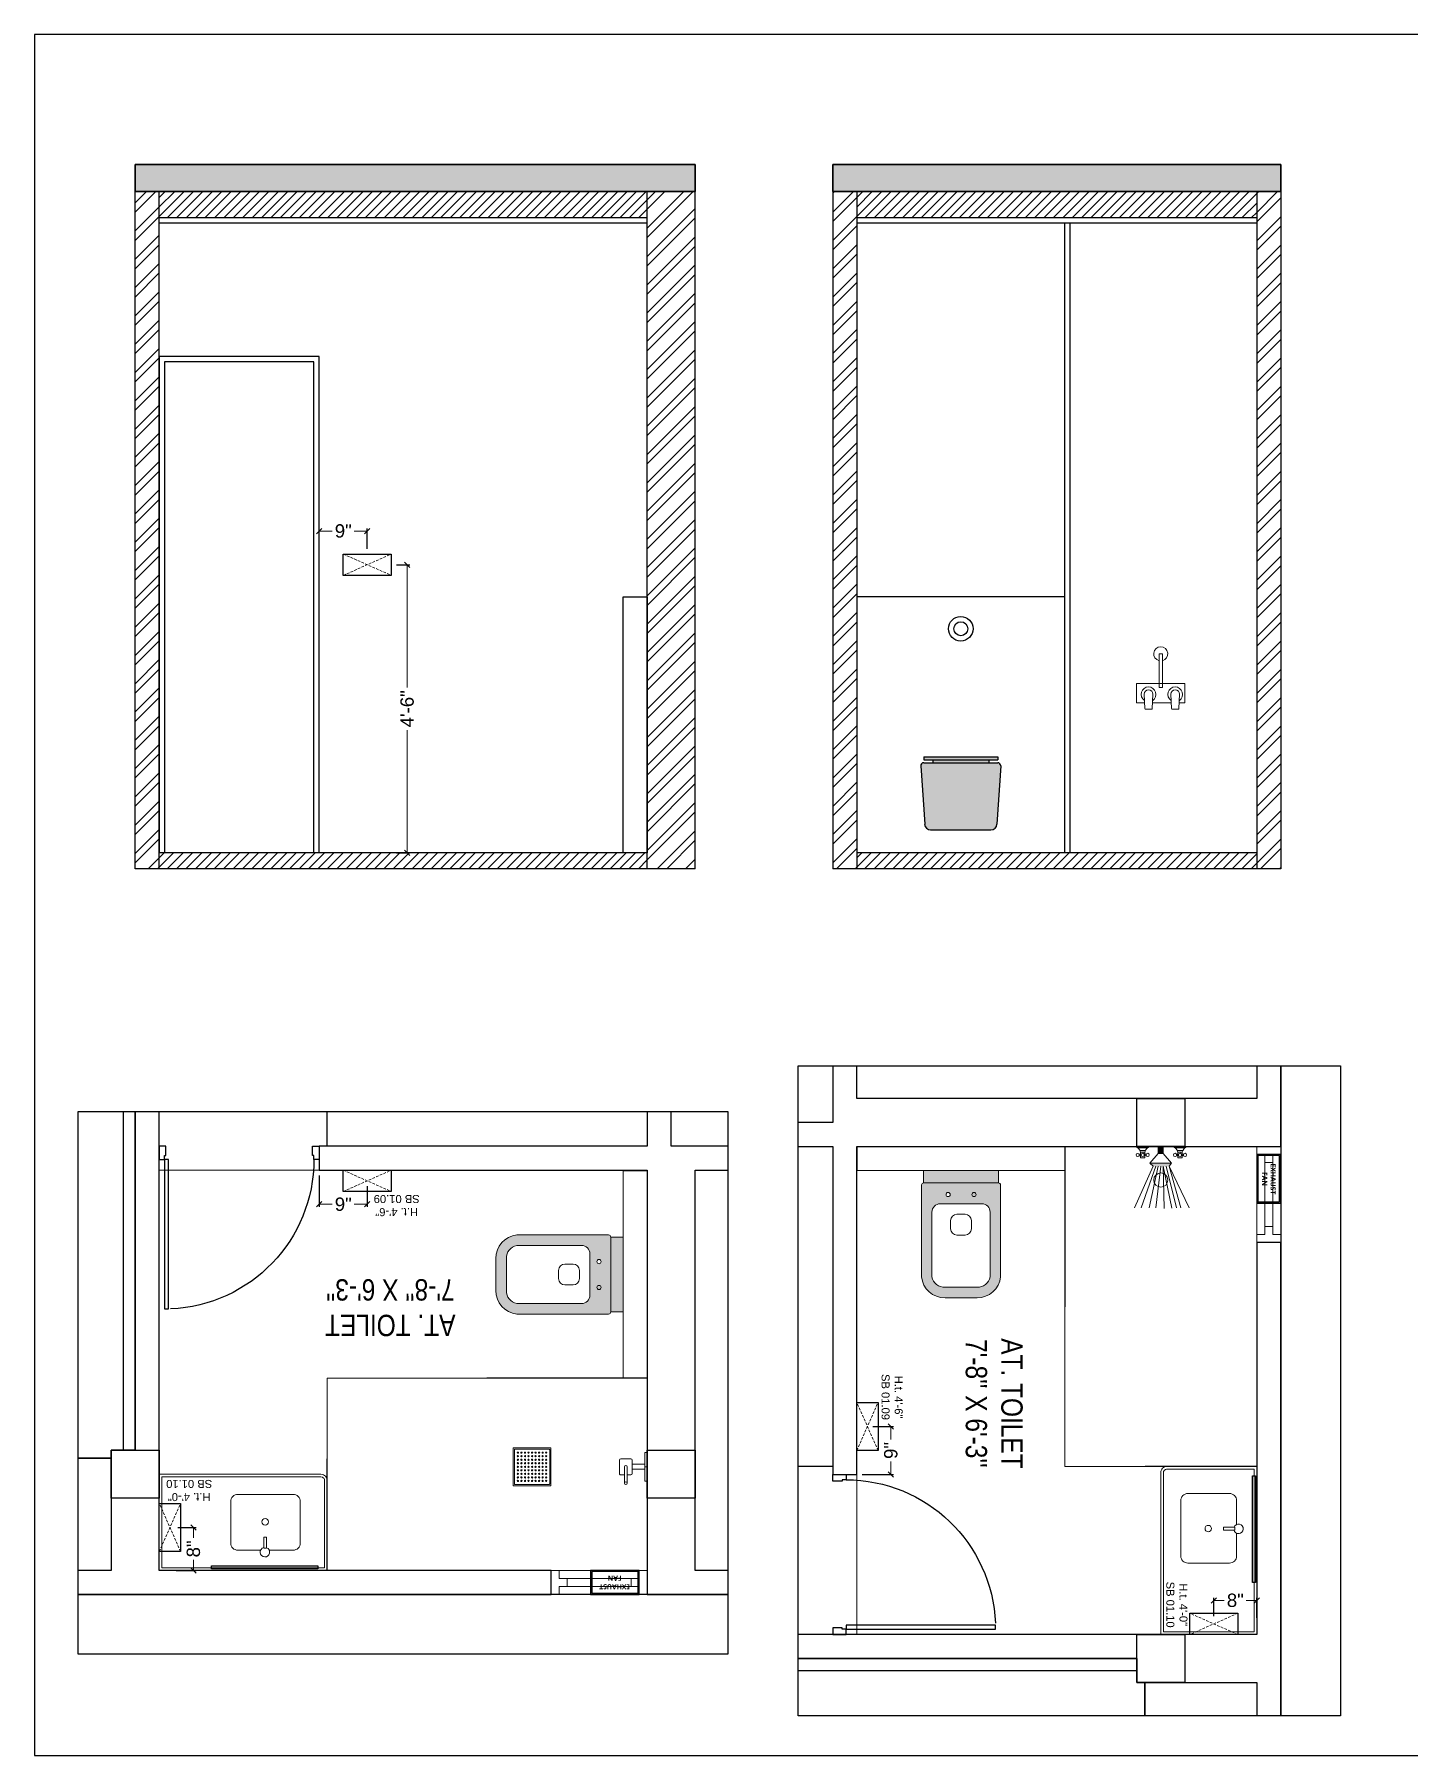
# Model space of a CAD drawing. Header units: millimetres. Extents: x 56222 to 3066687, y -650199 to -121287.
# Drawn here: x 156862.2 to 157120.4, y -178981 to -178658.4 of the extents above; entities that cross this region are included whole.
import ezdxf

# ---------------------------------------------------------------- set-up
doc = ezdxf.new("R2010")
doc.units = ezdxf.units.MM
doc.header["$MEASUREMENT"] = 0
doc.header["$PDMODE"] = 35
doc.linetypes.add('DASHED', pattern=[0.75, 0.5, -0.25])
doc.linetypes.add('DASHED2', pattern=[0.375, 0.25, -0.125])
doc.layers.get('Defpoints').update_dxf_attribs({"color": 220})
for name, color, linetype in [('AR DOOR', 40, 'Continuous'), ('AR ELE-5', 134, 'Continuous'), ('AR HATCH-7', 7, 'Continuous'), ('SANIT', 232, 'Continuous')]:
    doc.layers.add(name, color=color, linetype=linetype)
for name, color, linetype, lineweight in [('COLUMN', 1, 'Continuous', 30), ('dim05', 1, 'Continuous', 13), ('el', 7, 'Continuous', 20), ('ELEC-wires', 1, 'DASHED2', 13), ('ELEC.', 5, 'Continuous', 20), ('Electrical', 84, 'Continuous', 30), ('FIRST FLOOR', 7, 'Continuous', 9), ('FIRST FLOOR ( DW_RAIL )', 7, 'Continuous', 9), ('FIRST FLOOR ( TEXT )', 7, 'Continuous', 9), ('FIRST FLOOR_( PLine )_', 251, 'Continuous', 30), ('Flooring', 253, 'Continuous', 30), ('FURNITURE', 32, 'Continuous', 9), ('HACHA', 253, 'Continuous', 5), ('UTILITY', 48, 'Continuous', 9), ('wall', 7, 'Continuous', 30), ('XX~SLAB ( BEAM )~ ( DIM )', 7, 'Continuous', 9)]:
    doc.layers.add(name, color=color, linetype=linetype, lineweight=lineweight)
doc.layers.add('hatch', color=253, linetype='Continuous', lineweight=0, transparency=0.4)
doc.layers.add('XX~SLAB ( PLINE )', color=251, linetype='Continuous', plot=False)
doc.styles.add('Arial', font='arial.ttf')
doc.styles.add('KATHA', font='swissc.ttf')
doc.styles.get("Standard").update_dxf_attribs({"font": 'arial.ttf', "height": 6})
doc.dimstyles.new('ISO-25', dxfattribs={"dimtxt": 2.5, "dimasz": 1, "dimexe": 0.5, "dimexo": 1, "dimtad": 0, "dimdec": 1, "dimlunit": 4, "dimtxsty": 'Standard', "dimblk": 'OBLIQUE', "dimcen": 2.5, "dimclrd": 1, "dimclre": 1, "dimclrt": 5, "dimadec": 0, "dimazin": 0, "dimtfac": 1, "dimtdec": 1, "dimtmove": 0, "dimatfit": 3, "dimfxl": 1, "dimlwd": -1, "dimarcsym": 0})
pattern_1 = [(50, (11349.1723, -625.0162), (3.586300913, -0.313760675), [0.375, -4.125]), (355, (11349.1723, -625.0162), (-0.69375667, 3.76096067), [0.3, -3.3]), (100.4514445, (11349.471, -625.0423), (2.892544234, 3.447199955), [0.31870096, -3.50571056]), (46.1842, (11349.1723, -624.016), (5.33620665, -0.8275964), [0.5625, -6.1875]), (96.6356355, (11349.617, -624.085), (4.67330973, 4.870593), [0.47805171, -5.2585688]), (351.184164, (11349.1723, -624.016), (4.67330973, 4.870593), [0.45, -4.95]), (21, (11349.6723, -624.2662), (2.98453526, -2.013094453), [0.375, -4.125]), (326, (11349.6723, -624.2662), (1.21657666, 3.625750225), [0.3, -3.3]), (71.4514447, (11349.921, -624.434), (4.201111884, 1.612655764), [0.31870095, -3.50571056]), (37.5, (11349.1723, -625.0162), (0.0607992766, 1.664469269), [0, -3.26, 0, -3.35, 0, -3.3125]), (7.5, (11349.1723, -625.0162), (1.315347687, 1.97205856), [0, -1.91, 0, -3.185, 0, -1.2625]), (327.5, (11348.0573, -625.0162), (2.669112181, -0.112774359), [0, -1.25, 0, -3.9, 0, -5.175]), (317.5, (11347.5573, -625.0162), (2.915930847, 0.500524912), [0, -1.625, 0, -2.59, 0, -3.675])]
pattern_2 = [(45, (11349.1723, -625.0162), (-0.8838834765, 0.8838834765), [])]
pattern_3 = [(45, (11349.1723, -625.0162), (-2.65165043, 2.65165043), []), (45, (11350.94, -625.0162), (-2.65165043, 2.65165043), [])]

# ---------------------------------------------------------------- blocks, each defined once
blk = doc.blocks.new('*U19')
for points in [[(-1160, 0), (-1120, 0), (-1120, 30), (-1110, 30), (-1110, 100), (-1160, 100)], [(0, 0), (0, -1120), (-30, -1120), (-30, 0)], [(40, 0), (0, 0), (0, 30), (-10, 30), (-10, 100), (40, 100)]]:
    blk.add_lwpolyline(points, close=True)
at = {"layer": 'AR ELE-5', "linetype": 'ByBlock', "ltscale": 15}
blk.add_arc((2, 1), 1122, 180.0347, 267.627, dxfattribs=at)
blk = doc.blocks.new('A$C3EC62B37')
at = {"layer": 'FURNITURE', "lineweight": 30, "ltscale": 0.25, "true_color": 0xffffff}
h = blk.add_hatch(color=7, dxfattribs=at)
h.dxf.hatch_style = 1
h.paths.add_polyline_path([(-12.22, 0), (-12.22, 2.35), (-26.26, 2.35), (-26.26, 0)])
h.paths.add_polyline_path([(-26.26, 2.35), (-12.22, 2.35, 0.414214), (-11.83, 2.74), (-11.83, 19.96, 0.388639), (-16.24, 23.87), (-22.38, 23.87, 0.379499), (-26.65, 19.96), (-26.65, 2.74, 0.414214)])
h.paths.add_polyline_path([(-15.35, 6.26), (-23.13, 6.26, -0.414214), (-24.7, 7.83), (-24.7, 19.96, -0.349567), (-22.37, 21.91), (-16.24, 21.91, -0.364948), (-13.78, 19.96), (-13.78, 7.83, -0.414214)], flags=16)
h.paths.add_polyline_path([(-18.46, 8.22), (-20.02, 8.22, -0.414214), (-21.2, 9.39), (-21.2, 10.96, -0.414214), (-20.02, 12.13), (-18.46, 12.13, -0.414214), (-17.28, 10.96), (-17.28, 9.39, -0.414214)], flags=0)
h.paths.add_polyline_path([(-22.06, 4.53, -1), (-21.27, 4.53, -1)], flags=16)
at = {"layer": 'FURNITURE', "color": 0, "linetype": 'ByBlock', "lineweight": -2}
for p, q in [((-22.24, 23.87), (-16.24, 23.87)), ((-26.65, 2.74), (-26.65, 19.96)), ((-24.7, 7.83), (-24.7, 19.96)), ((-22.24, 21.91), (-16.24, 21.91)), ((-13.78, 7.83), (-13.78, 19.96)), ((-11.83, 2.74), (-11.83, 19.96)), ((-21.2, 9.39), (-21.2, 10.96)), ((-20.02, 12.13), (-18.46, 12.13)), ((-17.28, 9.39), (-17.28, 10.96)), ((-20.02, 8.22), (-18.46, 8.22)), ((-23.13, 6.26), (-15.35, 6.26)), ((-26.26, 2.35), (-12.22, 2.35)), ((-26.26, 2.35), (-26.26, 0)), ((-26.26, 0), (-12.22, 0)), ((-26.26, 0), (-12.22, 0)), ((-12.22, 2.35), (-12.22, 0))]:
    blk.add_line(p, q, dxfattribs=at)
for centre in [(-21.66, 4.53), (-16.81, 4.53)]:
    blk.add_circle(centre, 0.391, dxfattribs=at)
for centre, radius, start, end in [((-22.31, 19.5), 4.37, 89.0873, 174.0395), ((-16.17, 19.5), 4.37, 5.9605, 90.9127), ((-22.31, 19.48), 2.44, 88.437, 168.6348), ((-16.17, 19.48), 2.44, 11.3652, 91.563), ((-20.02, 10.96), 1.17, 90, 180), ((-18.46, 10.96), 1.17, 0, 90), ((-23.13, 7.83), 1.57, 180, 270), ((-20.02, 9.39), 1.17, 180, 270), ((-18.46, 9.39), 1.17, 270, 0), ((-15.35, 7.83), 1.57, 270, 0), ((-26.26, 2.74), 0.391, 180, 270), ((-12.22, 2.74), 0.391, 270, 0)]:
    blk.add_arc(centre, radius, start, end, dxfattribs=at)
blk = doc.blocks.new('6616')
at = {"color": 242, "linetype": 'DASHED', "true_color": 0xcd2027}
for p, q in [((386784.79, -36915.77), (386775.78, -36911.78)), ((386784.79, -36911.78), (386775.78, -36915.77))]:
    blk.add_line(p, q, dxfattribs=at)
at = {"layer": 'ELEC-wires', "color": 5, "linetype": 'ByBlock', "lineweight": 30, "ltscale": 4}
blk.add_lwpolyline([(386775.78, -36911.78), (386784.79, -36911.78), (386784.79, -36915.77), (386775.78, -36915.77)], close=True, dxfattribs=at)
blk = doc.blocks.new('A$C1B9B2090')
at = {"layer": 'Electrical', "ltscale": 10}
blk.add_line((0, 4.97), (10.08, 4.97), dxfattribs=at)
at = {"layer": 'Electrical', "ltscale": 2}
for points in [[(0, 0), (10.08, 0), (10.08, 4.97), (0, 4.97)], [(0.25, 0.25), (9.83, 0.25), (9.83, 4.72), (0.25, 4.72)]]:
    blk.add_lwpolyline(points, close=True, dxfattribs=at)
at = {"layer": 'Electrical', "ltscale": 2, "insert": (1.5, 3.92), "char_height": 1.05, "width": 7.1646, "attachment_point": 1}
blk.add_mtext('\\pxqc;{\\fMalgun Gothic|b1|i0|c0|p34;\\W5.565;\\C0;\\W1;EXHAUST \\P\\W7.7995;\\W1;FAN}', dxfattribs=at)
blk = doc.blocks.new('_Oblique')
at = {"layer": 'wall', "color": 0, "lineweight": -2}
blk.add_line((-0.5, -0.5), (0.5, 0.5), dxfattribs=at)
blk = doc.blocks.new('*D291')
at = {"layer": 'Defpoints', "color": 0, "lineweight": 25, "transparency": 16777216}
for p in [(157018.38, -178919.31), (157016.38, -178928.31), (157022.77, -178928.31)]:
    blk.add_point(p, dxfattribs=at)
at = {"layer": 'dim05', "color": 1, "linetype": 'Continuous', "lineweight": -2, "transparency": 16777216}
for p, q in [((157019.38, -178919.31), (157023.27, -178919.31)), ((157017.38, -178928.31), (157023.27, -178928.31))]:
    blk.add_line(p, q, dxfattribs=at)
at = {"layer": 'dim05', "color": 1, "linetype": 'Continuous', "transparency": 16777216}
for p, q in [((157022.77, -178919.31), (157022.77, -178921.74)), ((157022.77, -178928.31), (157022.77, -178925.87))]:
    blk.add_line(p, q, dxfattribs=at)
at = {"layer": 'dim05', "color": 1, "transparency": 16777216}
for p, rotation in [((157022.77, -178919.31), 90), ((157022.77, -178928.31), 270)]:
    blk.add_blockref('_Oblique', p, dxfattribs=dict(at, rotation=rotation))
at = {"layer": 'dim05', "color": 5, "lineweight": 25, "transparency": 16777216, "insert": (157022.77, -178923.81), "char_height": 2.5, "attachment_point": 5, "rotation": 90, "style": 'Arial'}
blk.add_mtext('9"', dxfattribs=at)
blk = doc.blocks.new('*D292')
at = {"layer": 'Defpoints', "color": 0, "lineweight": 25, "transparency": 16777216}
for p in [(157091.38, -178951.91), (157083.35, -178955.85), (157091.38, -178956.17)]:
    blk.add_point(p, dxfattribs=at)
at = {"layer": 'dim05', "color": 1, "linetype": 'Continuous', "lineweight": -2, "transparency": 16777216}
for p, q in [((157083.35, -178954.85), (157083.35, -178951.41)), ((157091.38, -178955.17), (157091.38, -178951.41))]:
    blk.add_line(p, q, dxfattribs=at)
at = {"layer": 'dim05', "color": 1, "linetype": 'Continuous', "transparency": 16777216}
for p, q in [((157083.35, -178951.91), (157085.3, -178951.91)), ((157091.38, -178951.91), (157089.43, -178951.91))]:
    blk.add_line(p, q, dxfattribs=at)
at = {"layer": 'dim05', "color": 1, "transparency": 16777216, "rotation": 180}
blk.add_blockref('_Oblique', (157083.35, -178951.91), dxfattribs=at)
at = {"layer": 'dim05', "color": 1, "transparency": 16777216}
blk.add_blockref('_Oblique', (157091.38, -178951.91), dxfattribs=at)
at = {"layer": 'dim05', "color": 5, "lineweight": 25, "transparency": 16777216, "insert": (157087.37, -178951.91), "char_height": 2.5, "attachment_point": 5, "style": 'Arial'}
blk.add_mtext('8"', dxfattribs=at)
blk = doc.blocks.new('sda sdasd')
at = {"ltscale": 0.25, "true_color": 0xffffff}
h = blk.add_hatch(color=7, dxfattribs=at)
h.dxf.hatch_style = 1
h.paths.add_polyline_path([(46521.76, -32072.17, 0.433848), (46521.2, -32071.58), (46507.32, -32071.58, 0.433848), (46506.76, -32072.17), (46507.49, -32083.1, 0.394848), (46508.6, -32084.15), (46519.92, -32084.15, 0.394848), (46521.03, -32083.1)])
h.paths.add_polyline_path([(46521.2, -32070.46), (46507.32, -32070.46), (46507.32, -32071.02), (46521.2, -32071.02)])
h.paths.add_polyline_path([(46519.53, -32071.02), (46508.99, -32071.02), (46508.99, -32071.58), (46519.53, -32071.58)])
at = {"layer": 'SANIT'}
for p, q in [((46507.32, -32070.46), (46507.32, -32071.02)), ((46507.32, -32070.46), (46521.2, -32070.46)), ((46507.32, -32071.02), (46521.2, -32071.02)), ((46507.32, -32071.58), (46521.2, -32071.58)), ((46508.99, -32071.02), (46508.99, -32071.58)), ((46519.53, -32071.02), (46519.53, -32071.58)), ((46521.2, -32070.46), (46521.2, -32071.02)), ((46506.76, -32072.17), (46507.49, -32083.1)), ((46521.76, -32072.17), (46521.03, -32083.1)), ((46508.6, -32084.15), (46519.92, -32084.15))]:
    blk.add_line(p, q, dxfattribs=at)
for centre, radius, start, end in [((46507.32, -32072.14), 0.558, 90, 183.8141), ((46521.2, -32072.14), 0.558, 356.1859, 90), ((46508.6, -32083.03), 1.12, 183.8141, 270), ((46519.92, -32083.03), 1.12, 270, 356.1859)]:
    blk.add_arc(centre, radius, start, end, dxfattribs=at)
blk = doc.blocks.new('A$C744D1EC1')
at = {"layer": 'FURNITURE'}
for p, q in [((-2.26, -0.39), (-2.26, 0)), ((-2.26, -0.39), (-2.26, 0)), ((0, -0.39), (0, 0)), ((0, -0.39), (0, 0)), ((2.26, -0.39), (2.26, 0)), ((2.26, -0.39), (2.26, 0)), ((-2.26, -0.39), (2.26, -0.39)), ((-2.26, -0.39), (2.26, -0.39)), ((-1.26, -2.56), (-1.26, -4.14)), ((-1.06, -2.36), (1.06, -2.36)), ((-0.39, -0.39), (-0.39, -2.36)), ((0.39, -0.39), (0.39, -2.36)), ((1.26, -2.56), (1.26, -3.15)), ((-1.06, -4.33), (1.06, -4.33)), ((0, -3.15), (2.56, -3.15)), ((0, -3.55), (2.56, -3.55)), ((1.26, -3.55), (1.26, -4.14))]:
    blk.add_line(p, q, dxfattribs=at)
for points in [[(-2.96, -15.14), (-2.96, -20.86, 0.414214), (-2.86, -20.96), (2.86, -20.96, 0.414214), (2.96, -20.86), (2.96, -15.14, 0.414214), (2.86, -15.04), (-2.86, -15.04, 0.414214)], [(-2.76, -15.34), (-2.76, -20.66, 0.414214), (-2.66, -20.76), (2.66, -20.76, 0.414214), (2.76, -20.66), (2.76, -15.34, 0.414214), (2.66, -15.24), (-2.66, -15.24, 0.414214)]]:
    blk.add_lwpolyline(points, format="xyb", close=True, dxfattribs=at)
for centre, radius in [((2.56, -3.35), 0.197), ((-2.21, -15.79), 0.0985), ((-1.66, -15.79), 0.0985), ((-1.1, -15.79), 0.0985), ((-0.55, -15.79), 0.0985), ((0, -15.79), 0.0985), ((0.55, -15.79), 0.0985), ((1.1, -15.79), 0.0985), ((1.66, -15.79), 0.0985), ((2.21, -15.79), 0.0985), ((-2.21, -16.34), 0.0985), ((-2.21, -16.9), 0.0985), ((-2.21, -17.45), 0.0985), ((-2.21, -18), 0.0985), ((-2.21, -18.55), 0.0985), ((-1.66, -16.34), 0.0985), ((-1.66, -16.9), 0.0985), ((-1.66, -17.45), 0.0985), ((-1.66, -18), 0.0985), ((-1.66, -18.55), 0.0985), ((-1.1, -16.34), 0.0985), ((-1.1, -16.9), 0.0985), ((-1.1, -17.45), 0.0985), ((-1.1, -18), 0.0985), ((-1.1, -18.55), 0.0985), ((-0.55, -16.34), 0.0985), ((-0.55, -16.9), 0.0985), ((-0.55, -17.45), 0.0985), ((-0.55, -18), 0.0985), ((-0.55, -18.55), 0.0985), ((0, -16.34), 0.0985), ((0, -16.9), 0.0985), ((0, -17.45), 0.0985), ((0, -18), 0.0985), ((0, -18.55), 0.0985), ((0.55, -16.34), 0.0985), ((0.55, -16.9), 0.0985), ((0.55, -17.45), 0.0985), ((0.55, -18), 0.0985), ((0.55, -18.55), 0.0985), ((1.1, -16.34), 0.0985), ((1.1, -16.9), 0.0985), ((1.1, -17.45), 0.0985), ((1.1, -18), 0.0985), ((1.1, -18.55), 0.0985), ((1.66, -16.34), 0.0985), ((1.66, -16.9), 0.0985), ((1.66, -17.45), 0.0985), ((1.66, -18), 0.0985), ((1.66, -18.55), 0.0985), ((2.21, -16.34), 0.0985), ((2.21, -16.9), 0.0985), ((2.21, -17.45), 0.0985), ((2.21, -18), 0.0985), ((2.21, -18.55), 0.0985), ((-2.21, -19.1), 0.0985), ((-2.21, -19.66), 0.0985), ((-2.21, -20.21), 0.0985), ((-1.66, -19.1), 0.0985), ((-1.66, -19.66), 0.0985), ((-1.66, -20.21), 0.0985), ((-1.1, -19.1), 0.0985), ((-1.1, -19.66), 0.0985), ((-1.1, -20.21), 0.0985), ((-0.55, -19.1), 0.0985), ((-0.55, -19.66), 0.0985), ((-0.55, -20.21), 0.0985), ((0, -19.1), 0.0985), ((0, -19.66), 0.0985), ((0, -20.21), 0.0985), ((0.55, -19.1), 0.0985), ((0.55, -19.66), 0.0985), ((0.55, -20.21), 0.0985), ((1.1, -19.1), 0.0985), ((1.1, -19.66), 0.0985), ((1.1, -20.21), 0.0985), ((1.66, -19.1), 0.0985), ((1.66, -19.66), 0.0985), ((1.66, -20.21), 0.0985), ((2.21, -19.1), 0.0985), ((2.21, -19.66), 0.0985), ((2.21, -20.21), 0.0985)]:
    blk.add_circle(centre, radius, dxfattribs=at)
for centre, start, end in [((-1.06, -2.56), 90, 180), ((1.06, -2.56), 0, 90), ((-1.06, -4.14), 180, 270), ((0, -3.35), 90, 270), ((1.06, -4.14), 270, 0)]:
    blk.add_arc(centre, 0.197, start, end, dxfattribs=at)
blk = doc.blocks.new('*D295')
at = {"layer": 'Defpoints', "color": 0, "lineweight": 25, "transparency": 16777216}
for p in [(156915.58, -178871.28), (156924.58, -178873.27), (156915.58, -178877.66)]:
    blk.add_point(p, dxfattribs=at)
at = {"layer": 'dim05', "color": 1, "linetype": 'Continuous', "lineweight": -2, "transparency": 16777216}
for p, q in [((156915.58, -178872.28), (156915.58, -178878.16)), ((156924.58, -178874.27), (156924.58, -178878.16))]:
    blk.add_line(p, q, dxfattribs=at)
at = {"layer": 'dim05', "color": 1, "linetype": 'Continuous', "transparency": 16777216}
for p, q in [((156915.58, -178877.66), (156918.02, -178877.66)), ((156924.58, -178877.66), (156922.14, -178877.66))]:
    blk.add_line(p, q, dxfattribs=at)
at = {"layer": 'dim05', "color": 1, "transparency": 16777216, "rotation": 180}
blk.add_blockref('_Oblique', (156915.58, -178877.66), dxfattribs=at)
at = {"layer": 'dim05', "color": 1, "transparency": 16777216}
blk.add_blockref('_Oblique', (156924.58, -178877.66), dxfattribs=at)
at = {"layer": 'dim05', "color": 5, "lineweight": 25, "transparency": 16777216, "insert": (156920.08, -178877.66), "char_height": 2.5, "attachment_point": 5, "style": 'Arial'}
blk.add_mtext('9"', dxfattribs=at)
blk = doc.blocks.new('*D296')
at = {"layer": 'Defpoints', "color": 0, "lineweight": 25, "transparency": 16777216}
for p in [(156888.04, -178938.24), (156887.72, -178946.28), (156891.98, -178946.28)]:
    blk.add_point(p, dxfattribs=at)
at = {"layer": 'dim05', "color": 1, "linetype": 'Continuous', "lineweight": -2, "transparency": 16777216}
for p, q in [((156889.04, -178938.24), (156892.48, -178938.24)), ((156888.72, -178946.28), (156892.48, -178946.28))]:
    blk.add_line(p, q, dxfattribs=at)
at = {"layer": 'dim05', "color": 1, "linetype": 'Continuous', "transparency": 16777216}
for p, q in [((156891.98, -178938.24), (156891.98, -178940.19)), ((156891.98, -178946.28), (156891.98, -178944.32))]:
    blk.add_line(p, q, dxfattribs=at)
at = {"layer": 'dim05', "color": 1, "transparency": 16777216}
for p, rotation in [((156891.98, -178938.24), 90), ((156891.98, -178946.28), 270)]:
    blk.add_blockref('_Oblique', p, dxfattribs=dict(at, rotation=rotation))
at = {"layer": 'dim05', "color": 5, "lineweight": 25, "transparency": 16777216, "insert": (156891.98, -178942.26), "char_height": 2.5, "attachment_point": 5, "rotation": 90, "style": 'Arial'}
blk.add_mtext('8"', dxfattribs=at)
blk = doc.blocks.new('*D298')
at = {"layer": 'Defpoints', "color": 0, "lineweight": 25, "transparency": 16777216}
for p in [(156929.09, -178757.78), (156929.09, -178811.78), (156932.06, -178811.78)]:
    blk.add_point(p, dxfattribs=at)
at = {"layer": 'dim05', "color": 1, "linetype": 'Continuous', "lineweight": -2, "transparency": 16777216}
for p, q in [((156930.09, -178757.78), (156932.56, -178757.78)), ((156930.09, -178811.78), (156932.56, -178811.78))]:
    blk.add_line(p, q, dxfattribs=at)
at = {"layer": 'dim05', "color": 1, "linetype": 'Continuous', "transparency": 16777216}
for p, q in [((156932.06, -178757.78), (156932.06, -178780.78)), ((156932.06, -178811.78), (156932.06, -178788.77))]:
    blk.add_line(p, q, dxfattribs=at)
at = {"layer": 'dim05', "color": 1, "transparency": 16777216}
for p, rotation in [((156932.06, -178757.78), 90), ((156932.06, -178811.78), 270)]:
    blk.add_blockref('_Oblique', p, dxfattribs=dict(at, rotation=rotation))
at = {"layer": 'dim05', "color": 5, "lineweight": 25, "transparency": 16777216, "insert": (156932.06, -178784.78), "char_height": 2.5, "attachment_point": 5, "rotation": 90, "style": 'Arial'}
blk.add_mtext('4\'-6"', dxfattribs=at)
blk = doc.blocks.new('*D299')
at = {"layer": 'Defpoints', "color": 0, "lineweight": 25, "transparency": 16777216}
for p in [(156924.58, -178751.46), (156915.58, -178754.77), (156924.58, -178755.78)]:
    blk.add_point(p, dxfattribs=at)
at = {"layer": 'dim05', "color": 1, "linetype": 'Continuous', "lineweight": -2, "transparency": 16777216}
for p, q in [((156915.58, -178753.77), (156915.58, -178750.96)), ((156924.58, -178754.78), (156924.58, -178750.96))]:
    blk.add_line(p, q, dxfattribs=at)
at = {"layer": 'dim05', "color": 1, "linetype": 'Continuous', "transparency": 16777216}
for p, q in [((156915.58, -178751.46), (156918.02, -178751.46)), ((156924.58, -178751.46), (156922.14, -178751.46))]:
    blk.add_line(p, q, dxfattribs=at)
at = {"layer": 'dim05', "color": 1, "transparency": 16777216, "rotation": 180}
blk.add_blockref('_Oblique', (156915.58, -178751.46), dxfattribs=at)
at = {"layer": 'dim05', "color": 1, "transparency": 16777216}
blk.add_blockref('_Oblique', (156924.58, -178751.46), dxfattribs=at)
at = {"layer": 'dim05', "color": 5, "lineweight": 25, "transparency": 16777216, "insert": (156920.08, -178751.46), "char_height": 2.5, "attachment_point": 5, "style": 'Arial'}
blk.add_mtext('9"', dxfattribs=at)
blk = doc.blocks.new('404COK-E')
for p, q in [((0.82, 0, 1), (0.7, -2.68, 1)), ((-0.82, 0, 1), (-0.7, -2.68, 1)), ((-0.57, -2.8, 1), (0.57, -2.8, 1))]:
    blk.add_line(p, q)
for centre, radius, start, end in [((0, 0, 1), 1.38, 304.096, 235.904), ((0, 0, 1), 0.824, 0, 180), ((-0.57, -2.68, 1), 0.125, 180, 270), ((0.57, -2.68, 1), 0.125, 270, 0)]:
    blk.add_arc(centre, radius, start, end)
blk = doc.blocks.new('A$C07311617')
at = {"layer": 'UTILITY'}
h = blk.add_hatch(color=7, dxfattribs=at)
h.paths.add_polyline_path([(-3.13, 2.02), (-3.13, 0), (-3.74, 0), (-3.74, 0.46), (-3.74, 1.42)])
h.paths.add_polyline_path([(-3.13, 0), (-3.13, -0.46), (-3.13, -2.02), (-3.74, -1.59), (-3.74, -0.46), (-3.74, 0)])
h = blk.add_hatch(color=7, dxfattribs=at)
h.paths.add_polyline_path([(0, 0.46), (0, 0), (-1.35, 0), (-1.35, 0.46)])
h.paths.add_polyline_path([(0, 0), (0, -0.46), (-1.35, -0.46), (-1.35, 0)])
at = {"layer": 'UTILITY', "color": 7}
for p, q in [((-3.74, 1.42), (-11.52, 4.9)), ((-3.74, 0.94), (-11.52, 3.66)), ((-1.74, 3.79), (-1.74, 4.05)), ((-1.47, 3.79), (-1.47, 4.05)), ((-0.8, 3.9), (-0.8, 2.88)), ((-0.27, 2.44), (-0.27, 4.33)), ((-3.74, 0.46), (-11.52, 2.15)), ((-3.74, 0), (-11.52, 0.93)), ((-3.13, 2.02), (-3.74, 1.42)), ((-3.13, -0.46), (-3.13, 2.02)), ((-1.35, 0.46), (-3.13, 2.02)), ((-3.13, 0.46), (-3.13, 1.42)), ((-1.74, 2.99), (-1.74, 2.72)), ((-1.47, 2.99), (-1.47, 2.72)), ((-1.35, -0.46), (-1.35, 0.46)), ((-1.35, 0.46), (0, 0.46)), ((0, -0.46), (0, 0.46)), ((-3.74, -0.46), (-11.62, -0.61)), ((-3.74, -0.46), (-11.57, -2.09)), ((-3.74, -1.03), (-11.52, -2.96)), ((-3.74, -1.59), (-11.52, -5.3)), ((-3.74, -1.59), (-11.52, -3.73)), ((-3.74, -1.59), (-3.13, -2.02)), ((-3.13, -0.46), (-3.13, -2.02)), ((-1.35, -0.46), (-3.13, -2.02)), ((-1.74, -3.22), (-1.74, -2.95)), ((-1.47, -3.22), (-1.47, -2.95)), ((-1.35, -0.46), (0, -0.46)), ((-0.8, -4.13), (-0.8, -3.11)), ((-0.27, -2.68), (-0.27, -4.56)), ((-1.74, -4.02), (-1.74, -4.29)), ((-1.47, -4.02), (-1.47, -4.29))]:
    blk.add_line(p, q, dxfattribs=at)
for points in [[(-1.07, 2.99), (-2.14, 2.99), (-2.14, 3.79), (-1.07, 3.79)], [(-1.07, -3.22), (-2.14, -3.22), (-2.14, -4.02), (-1.07, -4.02)]]:
    blk.add_lwpolyline(points, close=True, dxfattribs=at)
for points in [[(-1.35, 0.46), (-3.13, 2.02)], [(-3.13, -2.02), (-1.35, -0.46)]]:
    blk.add_lwpolyline(points, dxfattribs=at)
for centre, radius in [((-1.6, 4.32), 0.298), ((-1.6, 3.39), 0.298), ((-6.31, 0), 1.33), ((-1.6, 2.45), 0.298), ((-1.6, -2.69), 0.298), ((-1.6, -3.62), 0.298), ((-1.6, -4.55), 0.298)]:
    blk.add_circle(centre, radius, dxfattribs=at)
for centre, start, end in [((-1.47, 5.26), 285.2551, 344.7449), ((-1.47, 1.52), 15.2551, 74.7449), ((-1.47, -1.75), 285.2551, 344.7449), ((-1.47, -5.49), 15.2551, 74.7449)]:
    blk.add_arc(centre, 1.52, start, end, dxfattribs=at)

msp = doc.modelspace()

# ---------------------------------------------------------------- hatches: boundary and pattern name
at = {"layer": 'AR HATCH-7', "lineweight": 30, "transparency": 33554559}
h = msp.add_hatch(dxfattribs=at)
h.set_pattern_fill('ANSI31', color=9, scale=10)
h.set_pattern_definition(pattern_2)
h.paths.add_polyline_path([(156885.582, -178811.776), (156885.582, -178814.776), (156977.082, -178814.776), (156977.082, -178811.776)])
h = msp.add_hatch(dxfattribs=at)
h.set_pattern_fill('ANSI31', color=9, scale=10)
h.set_pattern_definition(pattern_2)
h.paths.add_polyline_path([(157091.385, -178814.776), (157091.385, -178811.776), (157016.385, -178811.776), (157016.385, -178814.776)])
at = {"layer": 'hatch'}
h = msp.add_hatch(dxfattribs=at)
h.set_pattern_fill('AR-CONC', color=256, scale=0.5)
h.set_pattern_definition(pattern_1)
h.paths.add_polyline_path([(156986.082, -178687.837), (156986.082, -178682.776), (156881.082, -178682.776), (156881.082, -178687.837)])
h = msp.add_hatch(dxfattribs=at)
h.set_pattern_fill('AR-CONC', color=256, scale=0.5)
h.set_pattern_definition(pattern_1)
h.paths.add_polyline_path([(157095.885, -178687.837), (157095.885, -178682.776), (157011.885, -178682.776), (157011.885, -178687.837)])
at = {"layer": 'hatch', "ltscale": 10}
h = msp.add_hatch(dxfattribs=at)
h.set_pattern_fill('ANSI32', color=256, scale=10, style=0)
h.set_pattern_definition(pattern_3)
h.paths.add_polyline_path([(156885.582, -178687.837), (156881.082, -178687.837), (156881.082, -178814.776), (156885.582, -178814.776)])
h.paths.add_polyline_path([(156986.082, -178687.837), (156977.082, -178687.837), (156977.082, -178814.776), (156986.082, -178814.776)])
at = {"layer": 'hatch'}
h = msp.add_hatch(dxfattribs=at)
h.set_pattern_fill('ANSI31', color=6, scale=10)
h.set_pattern_definition(pattern_2)
h.paths.add_polyline_path([(156977.082, -178692.776), (156977.082, -178687.837), (156885.582, -178687.837), (156885.582, -178692.776)])
at = {"layer": 'hatch', "ltscale": 10}
h = msp.add_hatch(dxfattribs=at)
h.set_pattern_fill('ANSI32', color=256, scale=10, style=0)
h.set_pattern_definition(pattern_3)
h.paths.add_polyline_path([(157011.885, -178814.776), (157016.385, -178814.776), (157016.385, -178687.837), (157011.885, -178687.837)])
h.paths.add_polyline_path([(157095.885, -178687.837), (157091.385, -178687.837), (157091.385, -178814.776), (157095.885, -178814.776)])
at = {"layer": 'hatch'}
h = msp.add_hatch(dxfattribs=at)
h.set_pattern_fill('ANSI31', color=6, scale=10)
h.set_pattern_definition(pattern_2)
h.paths.add_polyline_path([(157091.385, -178692.776), (157091.385, -178687.837), (157016.385, -178687.837), (157016.385, -178692.776)])

# ---------------------------------------------------------------- linework, layer by layer
at = {"color": 6, "lineweight": 30}
for p, q in [((156977.082, -178692.776), (156885.582, -178692.776)), ((157091.385, -178692.776), (157016.385, -178692.776)), ((156977.082, -178693.776), (156885.582, -178693.776)), ((157091.385, -178693.776), (157016.385, -178693.776))]:
    msp.add_line(p, q, dxfattribs=at)
at = {"color": 3, "lineweight": 30, "ltscale": 0.25}
for radius in [2.304, 1.304]:
    msp.add_circle((157035.885, -178769.776), radius, dxfattribs=at)
at = {"layer": 'COLUMN'}
for points in [[(157077.885, -178857.806), (157077.885, -178866.806), (157068.885, -178866.806), (157068.885, -178857.806)], [(156885.582, -178932.776), (156876.582, -178932.776), (156876.582, -178923.776), (156885.582, -178923.776)], [(156986.082, -178932.776), (156977.082, -178932.776), (156977.082, -178923.776), (156986.082, -178923.776)], [(157077.885, -178958.306), (157077.885, -178967.306), (157068.885, -178967.306), (157068.885, -178958.306)]]:
    msp.add_lwpolyline(points, close=True, dxfattribs=at)
at = {"layer": 'dim05', "color": 1, "lineweight": 35}
for p, q in [((156986.082, -178682.776), (156881.082, -178682.776)), ((156881.082, -178682.776), (156881.082, -178687.837)), ((156986.082, -178682.776), (156986.082, -178687.837)), ((157095.885, -178682.776), (157011.885, -178682.776)), ((157011.885, -178682.776), (157011.885, -178687.837)), ((157095.885, -178682.776), (157095.885, -178687.837)), ((156986.082, -178687.837), (156881.082, -178687.837)), ((157095.885, -178687.837), (157011.885, -178687.837))]:
    msp.add_line(p, q, dxfattribs=at)
at = {"layer": 'FIRST FLOOR'}
for p, q in [((157011.885, -178851.715), (157011.885, -178862.306)), ((157016.385, -178851.715), (157016.385, -178857.806)), ((157091.385, -178851.715), (157091.385, -178857.806)), ((157095.885, -178851.715), (157095.885, -178973.537)), ((157016.385, -178857.806), (157091.385, -178857.806)), ((156881.082, -178860.295), (156881.082, -178923.776)), ((156977.082, -178866.776), (156977.082, -178860.295)), ((156981.582, -178866.776), (156981.582, -178860.295)), ((157011.885, -178862.306), (157005.404, -178862.306)), ((156977.082, -178866.776), (156915.582, -178866.776)), ((156915.582, -178866.776), (156915.582, -178871.276)), ((156992.173, -178866.776), (156981.582, -178866.776)), ((157011.885, -178866.806), (157005.404, -178866.806)), ((157011.885, -178866.806), (157011.885, -178928.306)), ((157016.385, -178866.806), (157095.885, -178866.806)), ((157016.385, -178866.806), (157016.385, -178958.306)), ((157091.385, -178866.806), (157091.385, -178958.306)), ((156977.082, -178871.276), (156885.582, -178871.276)), ((156977.082, -178871.276), (156977.082, -178950.776)), ((156986.082, -178871.276), (156986.082, -178946.276)), ((156992.173, -178871.276), (156986.082, -178871.276)), ((157091.385, -178884.806), (157095.885, -178884.806)), ((156876.582, -178923.776), (156876.582, -178946.276)), ((157011.885, -178928.306), (157016.385, -178928.306)), ((156876.582, -178946.276), (156870.351, -178946.276)), ((156977.082, -178946.276), (156885.582, -178946.276)), ((156959.082, -178946.276), (156959.082, -178950.776)), ((156992.173, -178946.276), (156986.082, -178946.276)), ((156992.173, -178950.776), (156870.351, -178950.776)), ((157005.404, -178962.806), (157068.885, -178962.806)), ((157068.885, -178967.306), (157091.385, -178967.306)), ((157091.385, -178967.306), (157091.385, -178973.537))]:
    msp.add_line(p, q, dxfattribs=at)
at = {"layer": 'FIRST FLOOR ( DW_RAIL )'}
for points in [[(157095.885, -178884.806), (157095.885, -178883.306), (157094.385, -178883.306), (157094.385, -178881.806), (157092.885, -178881.806), (157092.885, -178869.806), (157094.385, -178869.806), (157094.385, -178868.306), (157095.885, -178868.306), (157095.885, -178866.806), (157091.385, -178866.806), (157091.385, -178868.306), (157092.885, -178868.306), (157092.885, -178869.806), (157094.385, -178869.806), (157094.385, -178881.806), (157092.885, -178881.806), (157092.885, -178883.306), (157091.385, -178883.306), (157091.385, -178884.806), (157095.885, -178884.806), (157095.885, -178866.806), (157091.385, -178866.806), (157091.385, -178884.806)], [(156959.082, -178950.776), (156960.582, -178950.776), (156960.582, -178949.276), (156962.082, -178949.276), (156962.082, -178947.776), (156974.082, -178947.776), (156974.082, -178949.276), (156975.582, -178949.276), (156975.582, -178950.776), (156977.082, -178950.776), (156977.082, -178946.276), (156975.582, -178946.276), (156975.582, -178947.776), (156974.082, -178947.776), (156974.082, -178949.276), (156962.082, -178949.276), (156962.082, -178947.776), (156960.582, -178947.776), (156960.582, -178946.276), (156959.082, -178946.276), (156959.082, -178950.776), (156977.082, -178950.776), (156977.082, -178946.276), (156959.082, -178946.276)]]:
    msp.add_lwpolyline(points, close=True, dxfattribs=at)
at = {"layer": 'FIRST FLOOR_( PLine )_'}
for p, q in [((157011.885, -178851.715), (157011.885, -178862.306)), ((157016.385, -178857.806), (157016.385, -178851.715)), ((157091.385, -178851.715), (157091.385, -178857.806)), ((157095.885, -178866.806), (157095.885, -178851.715)), ((157091.385, -178857.806), (157016.385, -178857.806)), ((156977.082, -178860.295), (156977.082, -178866.776)), ((156981.582, -178866.776), (156981.582, -178860.295)), ((157011.885, -178862.306), (157005.404, -178862.306)), ((156977.082, -178866.776), (156915.582, -178866.776)), ((156915.582, -178866.776), (156915.582, -178871.276)), ((156992.173, -178866.776), (156981.582, -178866.776)), ((157005.404, -178866.806), (157011.885, -178866.806)), ((157011.885, -178866.806), (157011.885, -178928.306)), ((157016.385, -178928.306), (157016.385, -178866.806)), ((157016.385, -178866.806), (157095.885, -178866.806)), ((156915.582, -178871.276), (156977.082, -178871.276)), ((156977.082, -178871.276), (156977.082, -178950.776)), ((156986.082, -178946.276), (156986.082, -178871.276)), ((156986.082, -178871.276), (156992.173, -178871.276)), ((157011.885, -178928.306), (157016.385, -178928.306)), ((156992.173, -178946.276), (156986.082, -178946.276)), ((156977.082, -178950.776), (156992.173, -178950.776))]:
    msp.add_line(p, q, dxfattribs=at)
for points in [[(156870.351, -178950.776), (156959.082, -178950.776), (156959.082, -178946.276), (156885.582, -178946.276), (156885.582, -178860.295)], [(156881.082, -178860.295), (156881.082, -178923.776), (156876.582, -178923.776), (156876.582, -178946.276), (156870.351, -178946.276)], [(157095.885, -178973.537), (157095.885, -178884.806), (157091.385, -178884.806), (157091.385, -178958.306), (157005.404, -178958.306)], [(157005.404, -178962.806), (157068.885, -178962.806), (157068.885, -178967.306), (157091.385, -178967.306), (157091.385, -178973.537)]]:
    msp.add_lwpolyline(points, dxfattribs=at)
at = {"layer": 'Flooring', "ltscale": 4}
for p, q in [((156977.082, -178811.776), (156885.582, -178811.776)), ((157091.385, -178811.776), (157016.385, -178811.776))]:
    msp.add_line(p, q, dxfattribs=at)
at = {"layer": 'FURNITURE', "lineweight": 30}
for p, q in [((156917.081, -178866.724), (156917.081, -178860.295)), ((156876.582, -178925.276), (156870.351, -178925.276)), ((157011.833, -178926.807), (157005.404, -178926.807)), ((157070.385, -178967.306), (157070.385, -178973.537))]:
    msp.add_line(p, q, dxfattribs=at)
at = {"layer": 'FURNITURE'}
for p, q in [((157055.385, -178926.806), (157055.385, -178866.806)), ((156917.082, -178910.276), (156977.082, -178910.276)), ((156917.082, -178910.276), (156917.082, -178946.276)), ((157055.385, -178926.806), (157091.385, -178926.806))]:
    msp.add_line(p, q, dxfattribs=at)
at = {"layer": 'FURNITURE', "color": 5, "lineweight": 30, "ltscale": 10000}
for p, q in [((157055.385, -178866.806), (157055.385, -178896.914)), ((156977.082, -178910.276), (156946.974, -178910.276)), ((156917.082, -178946.276), (156917.082, -178925.365)), ((157091.385, -178926.806), (157070.474, -178926.806))]:
    msp.add_line(p, q, dxfattribs=at)
at = {"layer": 'FURNITURE', "lineweight": 30}
for points in [[(156878.832, -178860.295), (156878.832, -178923.776), (156881.082, -178923.776), (156881.082, -178860.295)], [(156870.351, -178925.276), (156876.582, -178925.276), (156876.582, -178946.276), (156870.351, -178946.276)], [(157005.404, -178965.056), (157068.885, -178965.056), (157068.885, -178962.806), (157005.404, -178962.806)], [(157070.385, -178973.537), (157070.385, -178967.306), (157091.385, -178967.306), (157091.385, -178973.537)]]:
    msp.add_lwpolyline(points, dxfattribs=at)
at = {"layer": 'FURNITURE'}
for points in [[(157016.479, -178871.306), (157016.479, -178866.806), (157055.385, -178866.806), (157055.385, -178871.306)], [(156972.582, -178871.37), (156977.082, -178871.37), (156977.082, -178910.276), (156972.582, -178910.276)], [(157087.258, -178938.186), (157085.156, -178938.186), (157085.156, -178938.722), (157087.258, -178938.722)], [(157087.258, -178938.186), (157085.156, -178938.186), (157085.156, -178938.722), (157087.258, -178938.722)], [(156905.702, -178942.149), (156905.702, -178940.047), (156905.166, -178940.047), (156905.166, -178942.149)], [(156905.702, -178942.149), (156905.702, -178940.047), (156905.166, -178940.047), (156905.166, -178942.149)]]:
    msp.add_lwpolyline(points, close=True, dxfattribs=at)
for points in [[(156885.582, -178946.276), (156917.082, -178946.276), (156917.082, -178929.468, 0.4226133), (156915.897, -178928.27), (156885.582, -178928.27)], [(156886.082, -178945.776), (156916.582, -178945.776), (156916.582, -178929.463, 0.4253073), (156915.9, -178928.77), (156886.082, -178928.77)], [(157091.385, -178958.306), (157091.385, -178926.806), (157074.578, -178926.806, 0.4226133), (157073.379, -178927.991), (157073.379, -178958.306)], [(157090.885, -178957.806), (157090.885, -178927.306), (157074.572, -178927.306, 0.4253073), (157073.879, -178927.988), (157073.879, -178957.806)]]:
    msp.add_lwpolyline(points, format="xyb", close=True, dxfattribs=at)
at = {"layer": 'FURNITURE', "color": 5, "lineweight": 30, "ltscale": 10000}
for points in [[(157091.13, -178928.561), (157091.13, -178948.529), (157090.571, -178948.529), (157090.571, -178928.561)], [(156915.327, -178946.021), (156895.359, -178946.021), (156895.359, -178945.461), (156915.327, -178945.461)]]:
    msp.add_lwpolyline(points, close=True, dxfattribs=at)
at = {"layer": 'FURNITURE'}
for points in [[(156904.572, -178942.502), (156900.3, -178942.502, -0.4142136), (156898.968, -178941.17), (156898.968, -178933.37, -0.4142136), (156900.3, -178932.038), (156910.681, -178932.038, -0.4142136), (156912.013, -178933.37), (156912.013, -178941.169, -0.4142136), (156910.681, -178942.501), (156906.207, -178942.502)], [(156904.572, -178942.502), (156900.3, -178942.502, -0.4142136), (156898.968, -178941.17), (156898.968, -178933.37, -0.4142136), (156900.3, -178932.038), (156910.681, -178932.038, -0.4142136), (156912.013, -178933.37), (156912.013, -178941.169, -0.4142136), (156910.681, -178942.501), (156906.207, -178942.502)], [(157087.611, -178939.316), (157087.611, -178943.588, -0.4142136), (157086.279, -178944.92), (157078.479, -178944.92, -0.4142136), (157077.147, -178943.588), (157077.147, -178933.207, -0.4142136), (157078.479, -178931.875), (157086.278, -178931.875, -0.4142136), (157087.611, -178933.207), (157087.611, -178937.681)], [(157087.611, -178939.316), (157087.611, -178943.588, -0.4142136), (157086.279, -178944.92), (157078.479, -178944.92, -0.4142136), (157077.147, -178943.588), (157077.147, -178933.207, -0.4142136), (157078.479, -178931.875), (157086.278, -178931.875, -0.4142136), (157087.611, -178933.207), (157087.611, -178937.681)]]:
    msp.add_lwpolyline(points, format="xyb", dxfattribs=at)
for centre in [(156905.434, -178937.193), (156905.434, -178937.193), (157082.302, -178938.454), (157082.302, -178938.454)]:
    msp.add_circle(centre, 0.613, dxfattribs=at)
for centre, start, end in [((157087.974, -178938.499), 194.4676, 159.53074), ((157087.974, -178938.499), 194.4676, 159.53074), ((156905.389, -178942.865), 104.4676, 69.53074), ((156905.389, -178942.865), 104.4676, 69.53074)]:
    msp.add_arc(centre, 0.895, start, end, dxfattribs=at)
at = {"layer": 'HACHA', "color": 5, "lineweight": 30}
for p, q in [((157055.385, -178811.776), (157055.385, -178693.776)), ((157056.385, -178811.776), (157056.385, -178693.776))]:
    msp.add_line(p, q, dxfattribs=at)
at = {"layer": 'UTILITY', "ltscale": 3}
msp.add_lwpolyline([(157073.084, -178774.483), (157073.686, -178774.483), (157073.686, -178780.817), (157073.084, -178780.817)], close=True, dxfattribs=at)
msp.add_lwpolyline([(157070.351, -178783.643), (157068.852, -178783.643), (157068.852, -178780.028), (157077.918, -178780.028), (157077.918, -178783.643), (157076.851, -178783.643)], dxfattribs=at)
at = {"layer": 'UTILITY', "ltscale": 3, "elevation": 0.5}
msp.add_lwpolyline([(157075.351, -178783.643), (157071.851, -178783.643)], dxfattribs=at)
at = {"layer": 'UTILITY', "ltscale": 3}
msp.add_arc((157073.385, -178774.483), 1.322, 283.15447, 256.84553, dxfattribs=at)
at = {"layer": 'wall', "lineweight": 30}
for p, q in [((156881.082, -178814.776), (156881.082, -178687.837)), ((156885.582, -178814.776), (156885.582, -178687.837)), ((156977.082, -178814.776), (156977.082, -178687.837)), ((156986.082, -178814.776), (156986.082, -178687.837)), ((157011.885, -178687.837), (157011.885, -178814.776)), ((157016.385, -178687.837), (157016.385, -178814.776)), ((157091.385, -178687.837), (157091.385, -178814.776)), ((157095.885, -178687.837), (157095.885, -178814.776)), ((157055.385, -178763.776), (157016.385, -178763.776)), ((156986.082, -178814.776), (156881.082, -178814.776)), ((157095.885, -178814.776), (157011.885, -178814.776))]:
    msp.add_line(p, q, dxfattribs=at)
for points in [[(156915.582, -178811.776), (156915.582, -178718.776), (156885.582, -178718.776), (156885.582, -178811.776)], [(156914.582, -178811.776), (156914.582, -178719.776), (156886.582, -178719.776), (156886.582, -178811.776)]]:
    msp.add_lwpolyline(points, dxfattribs=at)
msp.add_lwpolyline([(156972.582, -178763.776), (156977.082, -178763.776), (156977.082, -178811.776), (156972.582, -178811.776)], close=True, dxfattribs=at)
at = {"layer": 'XX~SLAB ( BEAM )~ ( DIM )', "color": 1, "lineweight": 30}
msp.add_lwpolyline([(157386.248, -178658.376), (156862.158, -178658.376), (156862.158, -178980.998), (157386.248, -178980.998)], close=True, dxfattribs=at)
at = {"layer": 'XX~SLAB ( BEAM )~ ( DIM )', "color": 242, "lineweight": 30, "true_color": 0xcd2027}
for points in [[(157107.071, -178851.715), (157107.071, -178973.537), (157005.404, -178973.537), (157005.404, -178851.715)], [(156992.173, -178961.962), (156870.351, -178961.962), (156870.351, -178860.295), (156992.173, -178860.295)]]:
    msp.add_lwpolyline(points, close=True, dxfattribs=at)
at = {"layer": 'XX~SLAB ( PLINE )'}
for points in [[(157095.885, -178851.715), (157095.885, -178973.537)], [(156992.173, -178950.776), (156870.351, -178950.776)]]:
    msp.add_lwpolyline(points, dxfattribs=at)

# ---------------------------------------------------------------- block references
at = {"xscale": 0.9052782660299882, "yscale": 0.9052782660299882, "zscale": 0.9052782660299882}
for p, rotation in [((157091.386, -178868.306), 270), ((156975.582, -178946.276), 180)]:
    msp.add_blockref('A$C1B9B2090', p, dxfattribs=dict(at, rotation=rotation))
at = {"layer": 'AR DOOR', "linetype": 'ByBlock', "lineweight": -2, "extrusion": (0, 0, -1), "xscale": 0.02500000000004618, "yscale": 0.02500000000004618, "zscale": -0.02500000000004618}
msp.add_blockref('*U19', (-156886.582, -178869.276), dxfattribs=at)
at = {"layer": 'AR DOOR', "linetype": 'ByBlock', "lineweight": -2, "extrusion": (0, 0, -1), "xscale": 0.02500000000004618, "yscale": 0.02500000000004618, "zscale": -0.02500000000004618, "rotation": 270}
msp.add_blockref('*U19', (-157014.385, -178957.306), dxfattribs=at)
at = {"layer": 'el', "color": 1}
for p, rotation in [((543704.869, -215671.554), 180), ((543704.869, -215787.046), 180), ((193932.156, 207860.981), 270), ((193801.352, 207842.049), 270)]:
    msp.add_blockref('6616', p, dxfattribs=dict(at, rotation=rotation))
msp.add_blockref('6616', (-229696.94, -142042.536), dxfattribs=at)
at = {"layer": 'ELEC.'}
msp.add_blockref('sda sdasd', (110521.625, -146723.314), dxfattribs=at)
at = {"layer": 'FURNITURE', "lineweight": 18, "rotation": 90.03312803684913}
msp.add_blockref('A$C07311617', (157073.385, -178866.806), dxfattribs=at)
at = {"layer": 'FURNITURE', "xscale": -1}
for p, rotation in [((157055.171, -178871.306), 180), ((156972.582, -178910.062), 90)]:
    msp.add_blockref('A$C3EC62B37', p, dxfattribs=dict(at, rotation=rotation))
at = {"layer": 'FURNITURE', "linetype": 'Continuous', "xscale": 1.200000000076199, "yscale": 1.200000000076199, "zscale": 1.200000000076199, "rotation": 270.0001863905708}
msp.add_blockref('A$C744D1EC1', (156977.082, -178926.87), dxfattribs=at)
at = {"layer": 'UTILITY', "ltscale": 3, "xscale": -1}
for p in [(157071.101, -178782.063, -1), (157076.101, -178782.063, -1)]:
    msp.add_blockref('404COK-E', p, dxfattribs=at)

# ---------------------------------------------------------------- texts
at = {"layer": 'Electrical', "color": 5, "transparency": 33554687}
for s, rotation, p in [('SB 01.09', 180, (156934.411, -178875.925)), ('SB 01.09', 270, (157021.034, -178909.477)), ('SB 01.10', 180, (156895.494, -178929.328)), ('SB 01.10', 270, (157074.438, -178948.394))]:
    msp.add_text(s, height=1.5, rotation=rotation, dxfattribs=at).set_placement(p)
at = {"layer": 'Electrical', "color": 240, "true_color": 0xed1f24, "transparency": 33554687}
for s, rotation, p in [('H.t. 4\'-6"', 180, (156934.099, -178878.387)), ('H.t. 4\'-6"', 270, (157023.496, -178909.789)), ('H.t. 4\'-0"', 180, (156895.182, -178931.791)), ('H.t. 4\'-0"', 270, (157076.9, -178948.706))]:
    msp.add_text(s, height=1.5, rotation=rotation, dxfattribs=at).set_placement(p)
at = {"layer": 'FIRST FLOOR ( TEXT )', "char_height": 4, "attachment_point": 5, "style": 'KATHA'}
for insert, rotation in [((156928.898, -178897.009), 180), ((157042.118, -178914.99), 270)]:
    msp.add_mtext("AT. TOILET\\P7'-8'' X 6'-3''", dxfattribs=dict(at, insert=insert, rotation=rotation))

# ---------------------------------------------------------------- dimensions: what is measured, and where the dimension line sits
at = {"layer": 'dim05', "color": 27, "lineweight": 25, "true_color": 0x7d5120}
for base, p1, p2, override, picture, middle in [((156924.582, -178751.46), (156915.582, -178754.767), (156924.582, -178755.783), {"dimtxsty": 'Arial', "dimtmove": 1}, '*D299', (156920.082, -178751.46)), ((157091.385, -178951.908), (157083.348, -178955.852), (157091.385, -178956.171), {"dimtxsty": 'Arial'}, '*D292', (157087.366, -178951.908))]:
    dim = msp.add_linear_dim(base=base, p1=p1, p2=p2, dimstyle='ISO-25', override=override, dxfattribs=at)
    dim.commit()
    dim.dimension.update_dxf_attribs({"geometry": picture, "text_midpoint": middle})
for base, p1, p2, angle, override, picture, middle in [((156932.062, -178811.776), (156929.085, -178757.776), (156929.085, -178811.776), 90, {"dimtxsty": 'Arial', "dimtmove": 1}, '*D298', (156932.062, -178784.776)), ((156915.582, -178877.66), (156924.582, -178873.269), (156915.582, -178871.276), 180, {"dimtxsty": 'Arial'}, '*D295', (156920.082, -178877.66)), ((157022.77, -178928.306), (157018.378, -178919.306), (157016.385, -178928.306), 270, {"dimtxsty": 'Arial'}, '*D291', (157022.77, -178923.806)), ((156891.98, -178946.276), (156888.036, -178938.239), (156887.717, -178946.276), 270, {"dimtxsty": 'Arial'}, '*D296', (156891.98, -178942.257))]:
    dim = msp.add_linear_dim(base=base, p1=p1, p2=p2, angle=angle, dimstyle='ISO-25', override=override, dxfattribs=at)
    dim.commit()
    dim.dimension.update_dxf_attribs({"geometry": picture, "text_midpoint": middle})

doc.saveas('drawing.dxf')
